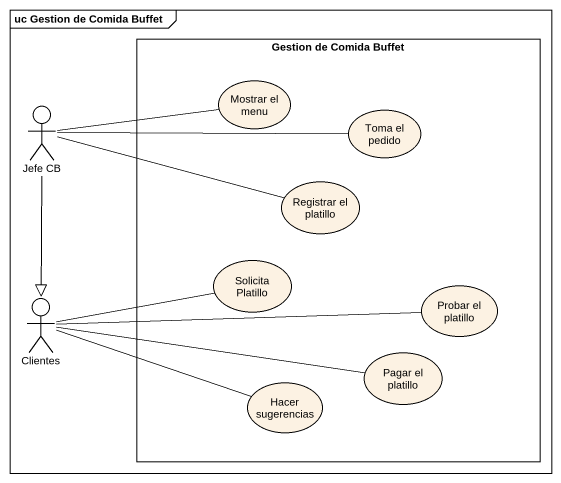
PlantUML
@startuml
mainframe uc Gestion de Comida Buffet
rectangle "Gestion de Comida Buffet" as Gestion_de_Comida_Buffet {
  usecase "Mostrar el menu" as Mostrar_el_menu
  usecase "Toma el pedido" as Toma_el_pedido
  usecase "Registrar el platillo" as Registrar_el_platillo
  usecase "Solicita Platillo" as Solicita_Platillo
  usecase "Probar el platillo" as Probar_el_platillo
  usecase "Pagar el platillo" as Pagar_el_platillo
  usecase "Hacer sugerencias" as Hacer_sugerencias
}
actor "Jefe CB" as Jefe_CB
actor Clientes
Jefe_CB -right- Mostrar_el_menu
Jefe_CB -right- Toma_el_pedido
Jefe_CB -right- Registrar_el_platillo
Jefe_CB --|> Clientes
Clientes -right- Solicita_Platillo
Clientes -right- Probar_el_platillo
Clientes -right- Pagar_el_platillo
Clientes -right- Hacer_sugerencias
@enduml
